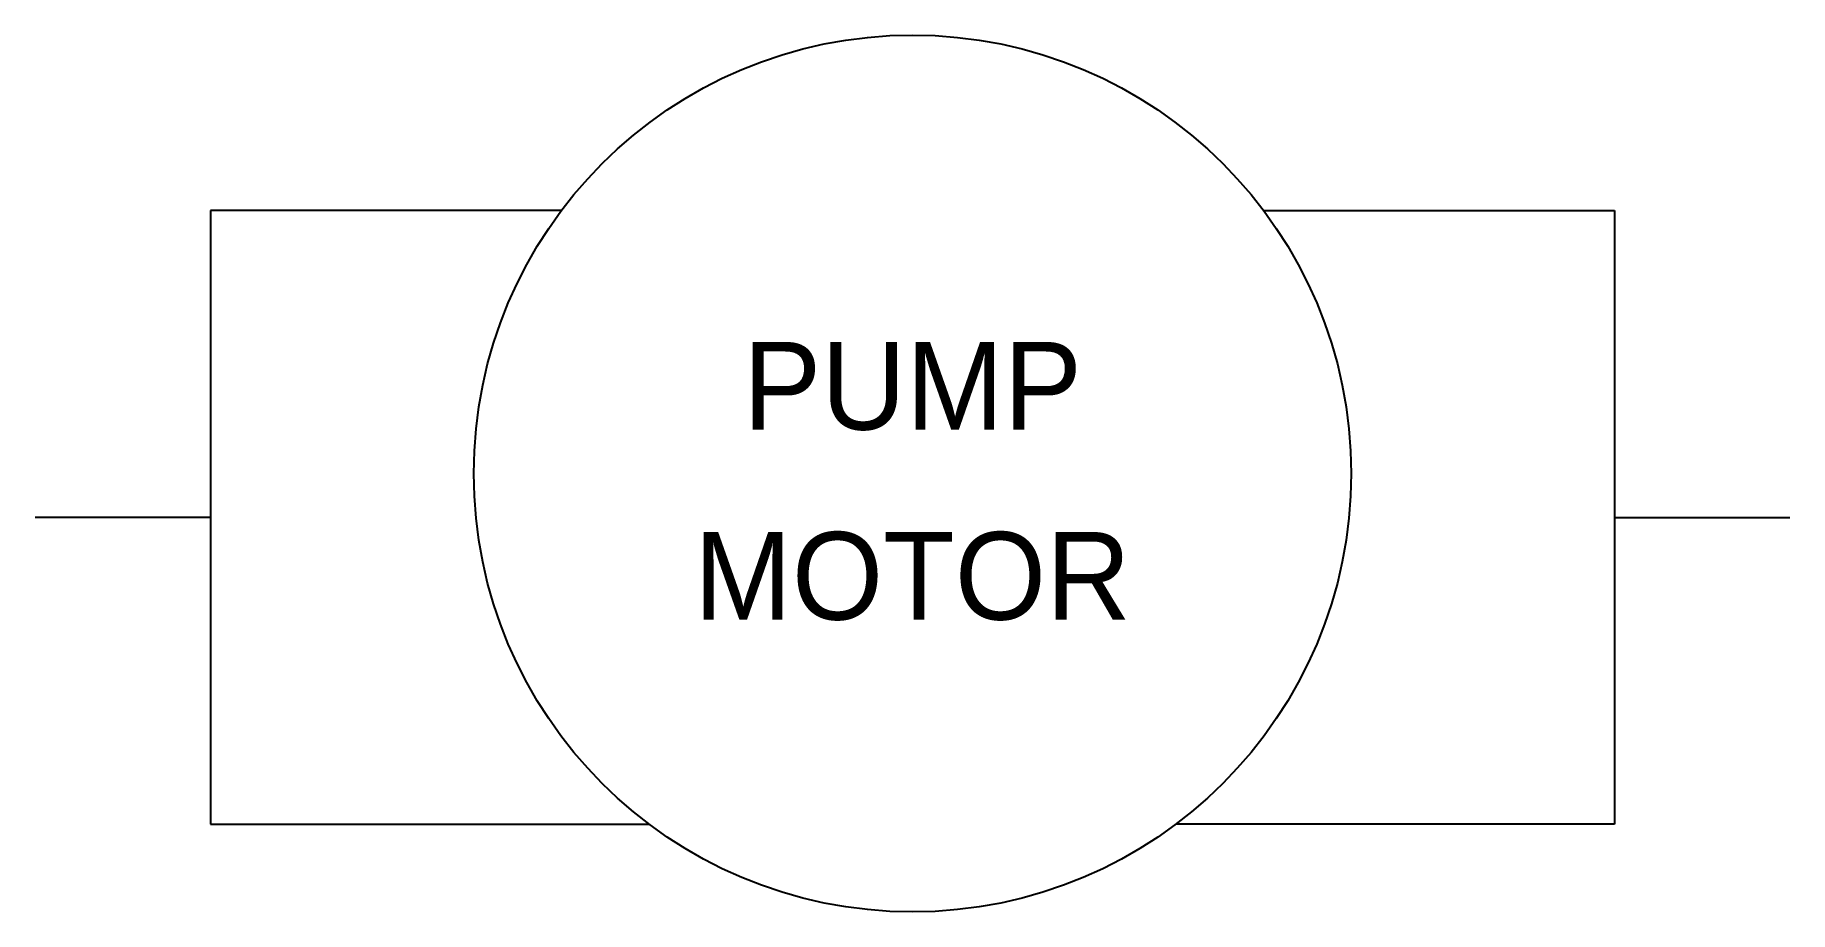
# Model space of a CAD drawing. Extents: x 1.3 to 3.3, y 1.15 to 2.15.
import ezdxf
from ezdxf.enums import TextEntityAlignment as Align

# ---------------------------------------------------------------- set-up
doc = ezdxf.new("R2010")
doc.units = 0
doc.layers.get('0').update_dxf_attribs({"linetype": 'CONTINUOUS'})

msp = doc.modelspace()

# ---------------------------------------------------------------- linework, layer by layer
at = {"color": 0}
for p, q in [((1.9, 1.95), (1.5, 1.95)), ((1.5, 1.95), (1.5, 1.25)), ((2.7, 1.95), (3.1, 1.95)), ((3.1, 1.95), (3.1, 1.25)), ((1.5, 1.6), (1.3, 1.6)), ((3.1, 1.6), (3.3, 1.6)), ((1.5, 1.25), (2, 1.25)), ((3.1, 1.25), (2.6, 1.25))]:
    msp.add_line(p, q, dxfattribs=at)
msp.add_circle((2.3, 1.65), 0.5, dxfattribs=at)

# ---------------------------------------------------------------- texts
for s, p in [('PUMP', (2.3, 1.7)), ('MOTOR', (2.3, 1.4833))]:
    msp.add_text(s, height=0.1, dxfattribs=at).set_placement(p, align=Align.CENTER)

doc.saveas('drawing.dxf')
